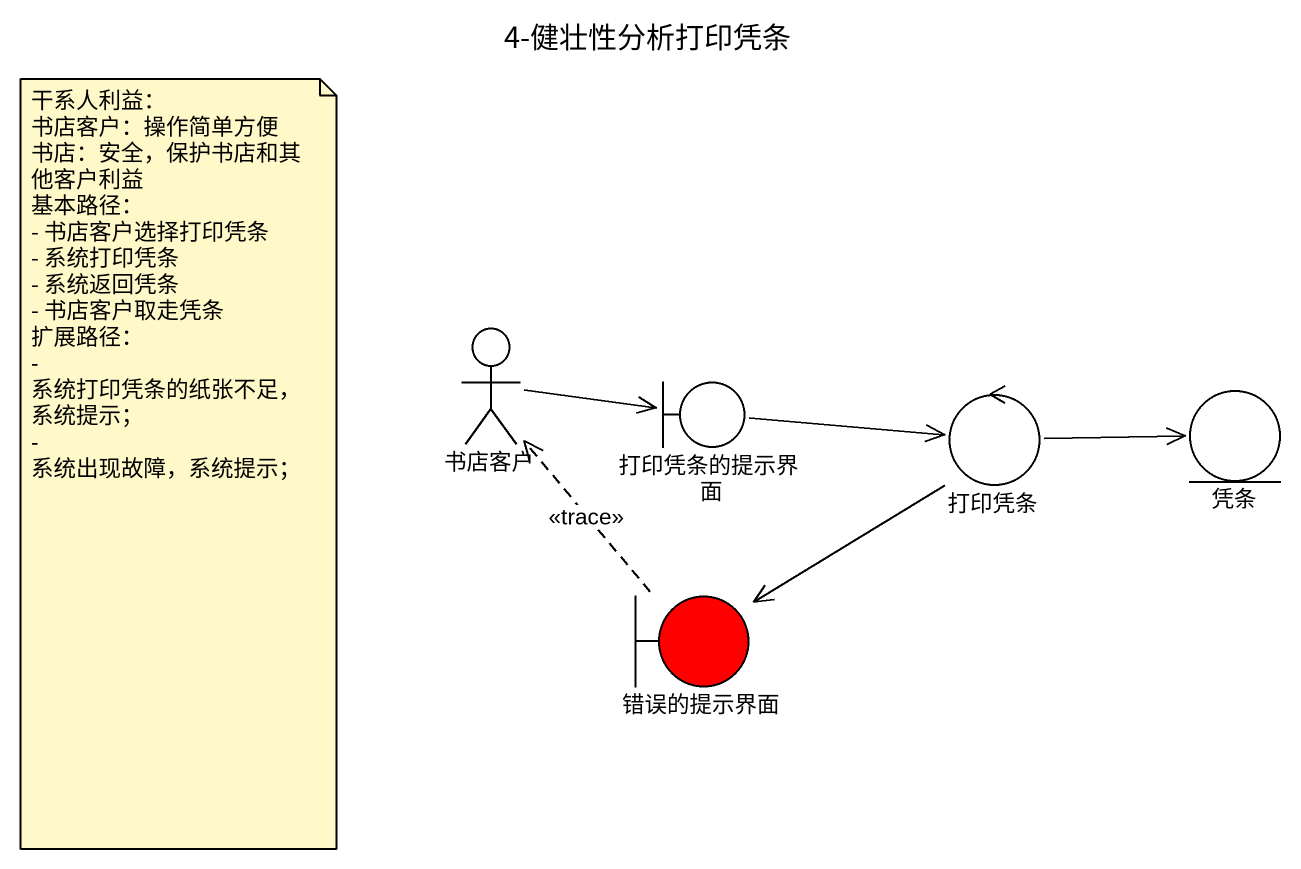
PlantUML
@startuml
title 4-健壮性分析打印凭条
actor 书店客户
boundary 打印凭条的提示界面
control 打印凭条
entity 凭条
boundary 错误的提示界面 #FF0000
书店客户 -right-> 打印凭条的提示界面
打印凭条的提示界面 -right-> 打印凭条
打印凭条 -right-> 凭条
打印凭条 --> 错误的提示界面
错误的提示界面 .up.> 书店客户 : <<trace>>
note as N1
  干系人利益：
  书店客户：操作简单方便
  书店：安全，保护书店和其他客户利益
  基本路径：
  - 书店客户选择打印凭条
  - 系统打印凭条
  - 系统返回凭条
  - 书店客户取走凭条
  扩展路径：
  - 系统打印凭条的纸张不足，系统提示；
  - 系统出现故障，系统提示；
end note
@enduml
